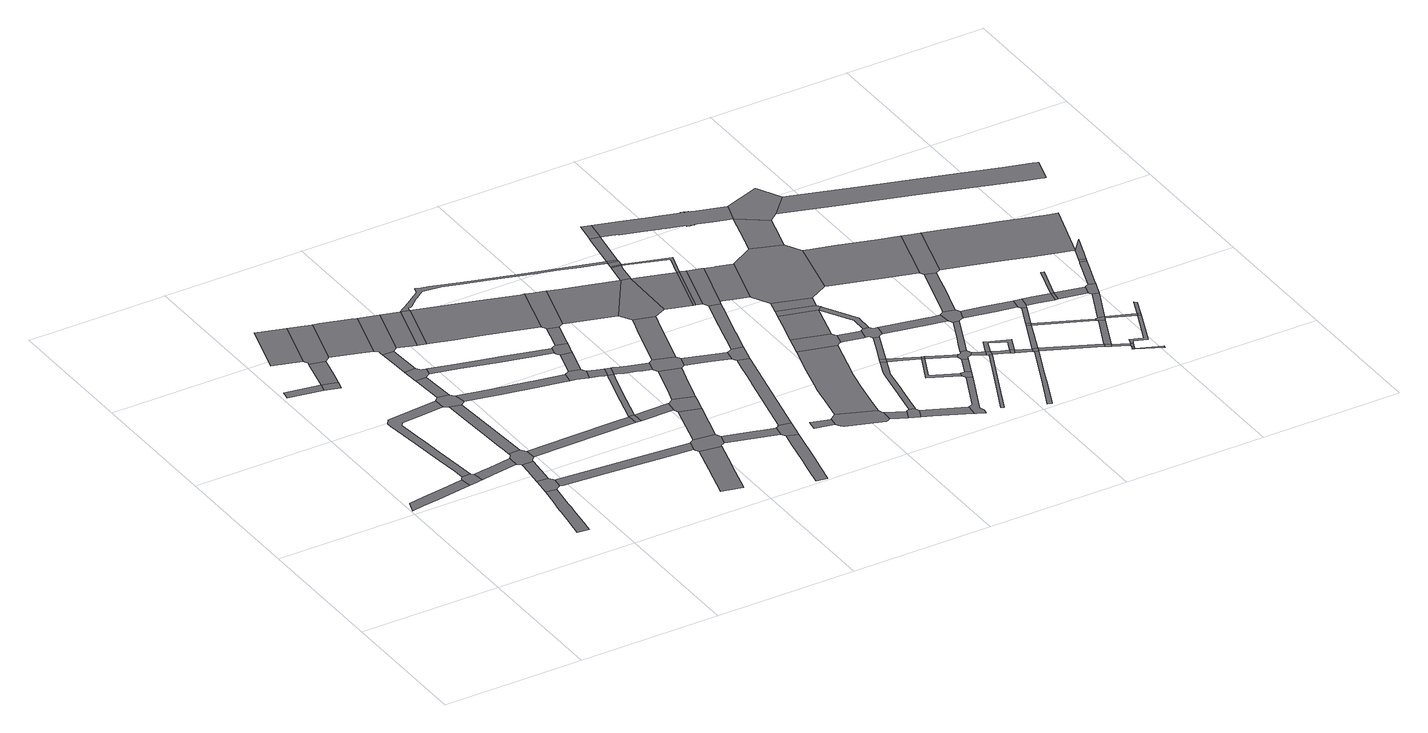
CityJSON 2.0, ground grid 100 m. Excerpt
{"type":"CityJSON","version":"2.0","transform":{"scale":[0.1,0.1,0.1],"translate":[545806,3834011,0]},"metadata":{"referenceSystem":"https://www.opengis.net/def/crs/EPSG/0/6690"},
"CityObjects":{
"road1":{"type":"Road","attributes":{"RoadStructureAttribute.sectionType":"1"},"geometry":[{"type":"MultiSurface","lod":"1","boundaries":[[[0,1,2,3,4,5,6,7]]]}]},
"road2":{"type":"Road","geometry":[{"type":"MultiSurface","lod":"1","boundaries":[[[8,9,10,0,7,11,12,13,14]]]}]},
"road3":{"type":"Road","attributes":{"RoadStructureAttribute.sectionType":"1"},"geometry":[{"type":"MultiSurface","lod":"1","boundaries":[[[15,16,17,18]]]}]},
"road4":{"type":"Road","attributes":{"RoadStructureAttribute.sectionType":"1"},"geometry":[{"type":"MultiSurface","lod":"1","boundaries":[[[19,20,21,22,23,24,25,26,27,28,29,30,31,32]]]}]},
"road5":{"type":"Road","attributes":{"RoadStructureAttribute.sectionType":"1"},"geometry":[{"type":"MultiSurface","lod":"1","boundaries":[[[33,34,35,36,37,38,14,13,39,40,41]]]}]},
"road6":{"type":"Road","geometry":[{"type":"MultiSurface","lod":"1","boundaries":[[[18,17,42,43]]]}]},
"road7":{"type":"Road","attributes":{"RoadStructureAttribute.sectionType":"1"},"geometry":[{"type":"MultiSurface","lod":"1","boundaries":[[[44,45,46,47,48,49,50,51,9,8,52,53,54,55,56,57,58,59,60,61]]]}]},
"road8":{"type":"Road","geometry":[{"type":"MultiSurface","lod":"1","boundaries":[[[62,63,19,32,64,65,66,67]]]}]},
"road9":{"type":"Road","attributes":{"RoadStructureAttribute.sectionType":"1"},"geometry":[{"type":"MultiSurface","lod":"1","boundaries":[[[68,18,43,69,70,71,72]]]}]},
"road10":{"type":"Road","attributes":{"RoadStructureAttribute.sectionType":"1"},"geometry":[{"type":"MultiSurface","lod":"1","boundaries":[[[73,74,75,62,67,76]]]}]},
"road11":{"type":"Road","attributes":{"RoadStructureAttribute.sectionType":"1"},"geometry":[{"type":"MultiSurface","lod":"1","boundaries":[[[77,78,79,80,81]]]}]},
"road12":{"type":"Road","geometry":[{"type":"MultiSurface","lod":"1","boundaries":[[[82,83,84,85,86,33,41,73,76,87,88,89,90,91,92,93,94]]]}]},
"road13":{"type":"Road","attributes":{"RoadStructureAttribute.sectionType":"1"},"geometry":[{"type":"MultiSurface","lod":"1","boundaries":[[[95,96,97,98,99,82,94,100,101]]]}]},
"road14":{"type":"Road","geometry":[{"type":"MultiSurface","lod":"1","boundaries":[[[81,80,102,103,68,72,104,105,106]]]}]},
"road15":{"type":"Road","geometry":[{"type":"MultiSurface","lod":"1","boundaries":[[[107,44,61,95,101,108,109,110,111,112]]]}]},
"road16":{"type":"Road","attributes":{"RoadStructureAttribute.sectionType":"1"},"geometry":[{"type":"MultiSurface","lod":"1","boundaries":[[[113,114,115,107,112]]]}]},
"road17":{"type":"Road","attributes":{"RoadStructureAttribute.sectionType":"1"},"geometry":[{"type":"MultiSurface","lod":"1","boundaries":[[[116,117,118,119,106,105,120,121,122,123]]]}]},
"road18":{"type":"Road","geometry":[{"type":"MultiSurface","lod":"1","boundaries":[[[124,125,126,127,114,113,128,129,130]]]}]},
"road19":{"type":"Road","attributes":{"RoadStructureAttribute.sectionType":"1"},"geometry":[{"type":"MultiSurface","lod":"1","boundaries":[[[131,132,133,127,126]]]}]},
"road20":{"type":"Road","attributes":{"RoadStructureAttribute.sectionType":"1"},"geometry":[{"type":"MultiSurface","lod":"1","boundaries":[[[134,135,136,66,65,137,138,139,140,141,142]]]}]},
"road21":{"type":"Road","attributes":{"RoadStructureAttribute.sectionType":"1"},"geometry":[{"type":"MultiSurface","lod":"1","boundaries":[[[143,144,145,90,89,146]]]}]},
"road22":{"type":"Road","geometry":[{"type":"MultiSurface","lod":"1","boundaries":[[[123,122,147,148,132,131,149,150,151]]]}]},
"road23":{"type":"Road","attributes":{"RoadStructureAttribute.sectionType":"1"},"geometry":[{"type":"MultiSurface","lod":"1","boundaries":[[[152,153,154,155,156,110,109,157,158,159,160,161,162,163]]]}]},
"road24":{"type":"Road","attributes":{"RoadStructureAttribute.sectionType":"1"},"geometry":[{"type":"MultiSurface","lod":"1","boundaries":[[[151,150,164,165]]]}]},
"road25":{"type":"Road","geometry":[{"type":"MultiSurface","lod":"1","boundaries":[[[165,164,166,167]]]}]},
"road26":{"type":"Road","attributes":{"RoadStructureAttribute.sectionType":"1"},"geometry":[{"type":"MultiSurface","lod":"1","boundaries":[[[168,169,170,171,172,130,129,173,174,175,176,177]]]}]},
"road27":{"type":"Road","attributes":{"RoadStructureAttribute.sectionType":"1"},"geometry":[{"type":"MultiSurface","lod":"1","boundaries":[[[178,179,180,181,182,183,184,185]]]}]},
"road28":{"type":"Road","geometry":[{"type":"MultiSurface","lod":"1","boundaries":[[[186,143,146,187,188]]]}]},
"road29":{"type":"Road","geometry":[{"type":"MultiSurface","lod":"1","boundaries":[[[189,142,141,190,178,185,191,192,193,194]]]}]},
"road30":{"type":"Road","geometry":[{"type":"MultiSurface","lod":"1","boundaries":[[[195,196,163,162,197,198,199,200,201,202,203]]]}]},
"road31":{"type":"Road","attributes":{"RoadStructureAttribute.sectionType":"1"},"geometry":[{"type":"MultiSurface","lod":"1","boundaries":[[[204,205,188,187,206]]]}]},
"road32":{"type":"Road","attributes":{"RoadStructureAttribute.sectionType":"1"},"geometry":[{"type":"MultiSurface","lod":"1","boundaries":[[[207,208,209,210,211,212,186,188,213,214,215,216,217,218,219]]]}]},
"road33":{"type":"Road","attributes":{"RoadStructureAttribute.sectionType":"1"},"geometry":[{"type":"MultiSurface","lod":"1","boundaries":[[[220,221,222,223,167,166,224,225,226,227,228,229]]]}]},
"road34":{"type":"Road","attributes":{"RoadStructureAttribute.sectionType":"1"},"geometry":[{"type":"MultiSurface","lod":"1","boundaries":[[[230,189,194,231]]]}]},
"road35":{"type":"Road","attributes":{"RoadStructureAttribute.sectionType":"1"},"geometry":[{"type":"MultiSurface","lod":"1","boundaries":[[[232,195,203,233]]]}]},
"road36":{"type":"Road","attributes":{"RoadStructureAttribute.sectionType":"1"},"geometry":[{"type":"MultiSurface","lod":"1","boundaries":[[[234,201,200,235,236,207,237]]]}]},
"road37":{"type":"Road","geometry":[{"type":"MultiSurface","lod":"1","boundaries":[[[238,239,177,176,240,232,233,241,242,243]]]}]},
"road38":{"type":"Road","geometry":[{"type":"MultiSurface","lod":"1","boundaries":[[[237,207,219,244]]]}]},
"road39":{"type":"Road","attributes":{"RoadStructureAttribute.sectionType":"1"},"geometry":[{"type":"MultiSurface","lod":"1","boundaries":[[[245,246,247,193,192,248,249,250]]]}]},
"road40":{"type":"Road","geometry":[{"type":"MultiSurface","lod":"1","boundaries":[[[251,252,204,206,230,231,253,254]]]}]},
"road41":{"type":"Road","attributes":{"RoadStructureAttribute.sectionType":"1"},"geometry":[{"type":"MultiSurface","lod":"1","boundaries":[[[255,256,257,258,259,260,261,262,263,264,265,266]]]}]},
"road42":{"type":"Road","attributes":{"RoadStructureAttribute.sectionType":"1"},"geometry":[{"type":"MultiSurface","lod":"1","boundaries":[[[267,268,238,243,269,270,271]]]}]},
"road43":{"type":"Road","attributes":{"RoadStructureAttribute.sectionType":"1"},"geometry":[{"type":"MultiSurface","lod":"1","boundaries":[[[272,273,274,275,276,244,219,277,278,279,280,281,282,283,284,285]]]}]},
"road44":{"type":"Road","attributes":{"RoadStructureAttribute.sectionType":"1"},"geometry":[{"type":"MultiSurface","lod":"1","boundaries":[[[286,287,288,251,254,289,290,291,292,293]]]}]},
"road45":{"type":"Road","geometry":[{"type":"MultiSurface","lod":"1","boundaries":[[[294,295,296,297,250,249,298,255,266,299,300,301]]]}]},
"road46":{"type":"Road","geometry":[{"type":"MultiSurface","lod":"1","boundaries":[[[302,303,229,228,304,267,271,305,306,307]]]}]},
"road47":{"type":"Road","geometry":[{"type":"MultiSurface","lod":"1","boundaries":[[[308,285,284,286,293,309,310,311]]]}]},
"road48":{"type":"Road","attributes":{"RoadStructureAttribute.sectionType":"1"},"geometry":[{"type":"MultiSurface","lod":"1","boundaries":[[[312,313,314,315,316,317,318,319,320,321,322,165,167,323,324,325,326,327,328,329,330,331,332,333,334,335,336,337,338,339,340,341,342,343]]]}]},
"road49":{"type":"Road","attributes":{"RoadStructureAttribute.sectionType":"1"},"geometry":[{"type":"MultiSurface","lod":"1","boundaries":[[[344,345,346,347,348,349,350]]]}]},
"road50":{"type":"Road","attributes":{"RoadStructureAttribute.sectionType":"1"},"geometry":[{"type":"MultiSurface","lod":"1","boundaries":[[[351,352,353,354,355,294,301,356,357,358]]]}]},
"road51":{"type":"Road","attributes":{"RoadStructureAttribute.sectionType":"1"},"geometry":[{"type":"MultiSurface","lod":"1","boundaries":[[[359,360,361,362,308,311,363,364,365,366]]]}]},
"road52":{"type":"Road","attributes":{"RoadStructureAttribute.sectionType":"1"},"geometry":[{"type":"MultiSurface","lod":"1","boundaries":[[[367,310,309,368,369,370,371]]]}]},
"road53":{"type":"Road","attributes":{"RoadStructureAttribute.sectionType":"1"},"geometry":[{"type":"MultiSurface","lod":"1","boundaries":[[[372,373,374,307,306,375,376,377,378]]]}]},
"road54":{"type":"Road","geometry":[{"type":"MultiSurface","lod":"1","boundaries":[[[379,380,381,350,349,382,383,384,385,386,387,388,389]]]}]},
"road55":{"type":"Road","geometry":[{"type":"MultiSurface","lod":"1","boundaries":[[[390,391,371,370,351,358,392,393,394]]]}]},
"road56":{"type":"Road","geometry":[{"type":"MultiSurface","lod":"1","boundaries":[[[378,377,395,359,366,396,397,398]]]}]},
"road57":{"type":"Road","attributes":{"RoadStructureAttribute.sectionType":"1"},"geometry":[{"type":"MultiSurface","lod":"1","boundaries":[[[399,387,386,400,401,402]]]}]},
"road58":{"type":"Road","attributes":{"RoadStructureAttribute.sectionType":"1"},"geometry":[{"type":"MultiSurface","lod":"1","boundaries":[[[403,404,405,406,407,408,409,379,389,410,411,412,413,414,415]]]}]},
"road59":{"type":"Road","attributes":{"RoadStructureAttribute.sectionType":"1"},"geometry":[{"type":"MultiSurface","lod":"1","boundaries":[[[416,417,418,419,420,421,390,394,422,423,424,425,426]]]}]},
"road60":{"type":"Road","geometry":[{"type":"MultiSurface","lod":"1","boundaries":[[[427,428,402,401,429,430,431,432]]]}]},
"road61":{"type":"Road","attributes":{"RoadStructureAttribute.sectionType":"1"},"geometry":[{"type":"MultiSurface","lod":"1","boundaries":[[[433,378,398,434,435,436]]]}]},
"road62":{"type":"Road","geometry":[{"type":"MultiSurface","lod":"1","boundaries":[[[437,433,436,438]]]}]},
"road63":{"type":"Road","attributes":{"RoadStructureAttribute.sectionType":"1"},"geometry":[{"type":"MultiSurface","lod":"1","boundaries":[[[342,439,437,438,440]]]}]},
"road64":{"type":"Road","attributes":{"RoadStructureAttribute.sectionType":"1"},"geometry":[{"type":"MultiSurface","lod":"1","boundaries":[[[441,442,443,397,396,444,445,446,447,448]]]}]},
"road65":{"type":"Road","geometry":[{"type":"MultiSurface","lod":"1","boundaries":[[[343,342,440,449,450]]]}]},
"road66":{"type":"Road","attributes":{"RoadStructureAttribute.sectionType":"1"},"geometry":[{"type":"MultiSurface","lod":"1","boundaries":[[[451,452,453,454,455,343,450,456,457]]]}]},
"road67":{"type":"Road","geometry":[{"type":"MultiSurface","lod":"1","boundaries":[[[448,447,458,459]]]}]},
"road68":{"type":"Road","attributes":{"RoadStructureAttribute.sectionType":"1"},"geometry":[{"type":"MultiSurface","lod":"1","boundaries":[[[430,429,460,461,462]]]}]},
"road69":{"type":"Road","attributes":{"RoadStructureAttribute.sectionType":"1"},"geometry":[{"type":"MultiSurface","lod":"1","boundaries":[[[463,459,458,464,465]]]}]},
"road70":{"type":"Road","attributes":{"RoadStructureAttribute.sectionType":"1"},"geometry":[{"type":"MultiSurface","lod":"1","boundaries":[[[466,467,468,469,470,471,472,427,432,473,474,475,476,477,478,479,480,481,482]]]}]},
"road71":{"type":"Road","attributes":{"RoadStructureAttribute.sectionType":"1"},"geometry":[{"type":"MultiSurface","lod":"1","boundaries":[[[483,438,436,484,448,459]]]}]},
"road72":{"type":"Road","geometry":[{"type":"MultiSurface","lod":"1","boundaries":[[[485,403,415,486,487,488,489,490,491]]]}]},
"road73":{"type":"Road","geometry":[{"type":"MultiSurface","lod":"1","boundaries":[[[492,493,465,464,494,416,426,495,496]]]}]},
"road74":{"type":"Road","geometry":[{"type":"MultiSurface","lod":"1","boundaries":[[[497,451,457,498]]]}]},
"road75":{"type":"Road","attributes":{"RoadStructureAttribute.sectionType":"1"},"geometry":[{"type":"MultiSurface","lod":"1","boundaries":[[[499,500,485,491,501,502,503]]]}]},
"road76":{"type":"Road","geometry":[{"type":"MultiSurface","lod":"1","boundaries":[[[504,505,466,482,506]]]}]},
"road77":{"type":"Road","attributes":{"RoadStructureAttribute.sectionType":"1"},"geometry":[{"type":"MultiSurface","lod":"1","boundaries":[[[507,508,496,495,509,510,511,512,513]]]}]},
"road78":{"type":"Road","attributes":{"RoadStructureAttribute.sectionType":"1"},"geometry":[{"type":"MultiSurface","lod":"1","boundaries":[[[514,489,488,515,516,517,518]]]}]},
"road79":{"type":"Road","geometry":[{"type":"MultiSurface","lod":"1","boundaries":[[[519,520,521,462,461,522,523,524,525,526,527,528,529,530,531]]]}]},
"road80":{"type":"Road","geometry":[{"type":"MultiSurface","lod":"1","boundaries":[[[532,499,503,533,534]]]}]},
"road81":{"type":"Road","attributes":{"RoadStructureAttribute.sectionType":"1"},"geometry":[{"type":"MultiSurface","lod":"1","boundaries":[[[535,536,537,504,506,538,539]]]}]},
"road82":{"type":"Road","attributes":{"RoadStructureAttribute.sectionType":"1"},"geometry":[{"type":"MultiSurface","lod":"1","boundaries":[[[506,482,540,541,542]]]}]},
"road83":{"type":"Road","attributes":{"RoadStructureAttribute.sectionType":"1"},"geometry":[{"type":"MultiSurface","lod":"1","boundaries":[[[543,544,532,534,545]]]}]},
"road84":{"type":"Road","attributes":{"RoadStructureAttribute.sectionType":"1"},"geometry":[{"type":"MultiSurface","lod":"1","boundaries":[[[541,546,547,548,549,550]]]}]},
"road85":{"type":"Road","geometry":[{"type":"MultiSurface","lod":"1","boundaries":[[[542,541,550,551]]]}]},
"road86":{"type":"Road","geometry":[{"type":"MultiSurface","lod":"1","boundaries":[[[552,553,518,517,554,535,539,555,556,557,558,559]]]}]},
"road87":{"type":"Road","attributes":{"RoadStructureAttribute.sectionType":"1"},"geometry":[{"type":"MultiSurface","lod":"1","boundaries":[[[560,561,533,503,562,563,552,559]]]}]},
"road88":{"type":"Road","geometry":[{"type":"MultiSurface","lod":"1","boundaries":[[[564,565,548,547,566,519,531,567]]]}]},
"road89":{"type":"Road","attributes":{"RoadStructureAttribute.sectionType":"1"},"geometry":[{"type":"MultiSurface","lod":"1","boundaries":[[[568,569,551,550,570,571]]]}]},
"road90":{"type":"Road","attributes":{"RoadStructureAttribute.sectionType":"1"},"geometry":[{"type":"MultiSurface","lod":"1","boundaries":[[[572,573,574,575,576,577,578,579,580,581,582,583,584,585,586,498,457,587,588,589,590,591,592,593,594,595,596,597,598,599,600,601,602,603,604,605,606]]]}]},
"road91":{"type":"Road","attributes":{"RoadStructureAttribute.sectionType":"1"},"geometry":[{"type":"MultiSurface","lod":"1","boundaries":[[[607,608,609,610,611,612]]]}]},
"road92":{"type":"Road","geometry":[{"type":"MultiSurface","lod":"1","boundaries":[[[613,614,513,512,543,545,615,616,617,618,619]]]}]},
"road93":{"type":"Road","attributes":{"RoadStructureAttribute.sectionType":"1"},"geometry":[{"type":"MultiSurface","lod":"1","boundaries":[[[620,564,567,621]]]}]},
"road94":{"type":"Road","geometry":[{"type":"MultiSurface","lod":"1","boundaries":[[[622,623,624,625,571,570,626,620,621,627,628,629,630,631,632,633,634]]]}]},
"road95":{"type":"Road","attributes":{"RoadStructureAttribute.sectionType":"1"},"geometry":[{"type":"MultiSurface","lod":"1","boundaries":[[[635,636,637,557,556,638,639,640,641]]]}]},
"road96":{"type":"Road","attributes":{"RoadStructureAttribute.sectionType":"1"},"geometry":[{"type":"MultiSurface","lod":"1","boundaries":[[[642,632,631,643,644]]]}]},
"road97":{"type":"Road","geometry":[{"type":"MultiSurface","lod":"1","boundaries":[[[644,643,607,612,645]]]}]},
"road98":{"type":"Road","attributes":{"RoadStructureAttribute.sectionType":"1"},"geometry":[{"type":"MultiSurface","lod":"1","boundaries":[[[646,647,648,649,650,651,652,653]]]}]},
"road99":{"type":"Road","attributes":{"RoadStructureAttribute.sectionType":"1"},"geometry":[{"type":"MultiSurface","lod":"1","boundaries":[[[654,655,656,657,622,634,658,659,660]]]}]},
"road100":{"type":"Road","attributes":{"RoadStructureAttribute.sectionType":"1"},"geometry":[{"type":"MultiSurface","lod":"1","boundaries":[[[661,645,612,662,663,664]]]}]},
"road101":{"type":"Road","attributes":{"RoadStructureAttribute.sectionType":"1"},"geometry":[{"type":"MultiSurface","lod":"1","boundaries":[[[605,665,666,667,668,613,619,669,670,671,672,673]]]}]},
"road102":{"type":"Road","attributes":{"RoadStructureAttribute.sectionType":"1"},"geometry":[{"type":"MultiSurface","lod":"1","boundaries":[[[674,675,676,677,678,679,680,644,645,681,682,683,684,685,686,687,664,688]]]}]},
"road103":{"type":"Road","geometry":[{"type":"MultiSurface","lod":"1","boundaries":[[[664,663,689,688]]]}]},
"road104":{"type":"Road","attributes":{"RoadStructureAttribute.sectionType":"1"},"geometry":[{"type":"MultiSurface","lod":"1","boundaries":[[[688,689,690,691]]]}]},
"road105":{"type":"Road","geometry":[{"type":"MultiSurface","lod":"1","boundaries":[[[692,641,640,693,654,660,694,695,696,697,698]]]}]},
"road106":{"type":"Road","geometry":[{"type":"MultiSurface","lod":"1","boundaries":[[[691,690,646,653,699]]]}]},
"road107":{"type":"Road","attributes":{"RoadStructureAttribute.sectionType":"1"},"geometry":[{"type":"MultiSurface","lod":"1","boundaries":[[[700,701,702,617,616,703,704,705,706,707,708]]]}]},
"road108":{"type":"Road","geometry":[{"type":"MultiSurface","lod":"1","boundaries":[[[709,710,711,606,605,673,712,713]]]}]},
"road109":{"type":"Road","attributes":{"RoadStructureAttribute.sectionType":"1"},"geometry":[{"type":"MultiSurface","lod":"1","boundaries":[[[714,715,716,691,699,717,718,719]]]}]},
"road110":{"type":"Road","attributes":{"RoadStructureAttribute.sectionType":"1"},"geometry":[{"type":"MultiSurface","lod":"1","boundaries":[[[720,721,722,723,724,725,692,698,726,727,728,729,730]]]}]},
"road111":{"type":"Road","attributes":{"RoadStructureAttribute.sectionType":"1"},"geometry":[{"type":"MultiSurface","lod":"1","boundaries":[[[731,732,695,694,733,734,735,736,737]]]}]},
"road112":{"type":"Road","attributes":{"RoadStructureAttribute.sectionType":"1"},"geometry":[{"type":"MultiSurface","lod":"1","boundaries":[[[699,653,738,739]]]}]},
"road113":{"type":"Road","geometry":[{"type":"MultiSurface","lod":"1","boundaries":[[[740,714,719,741]]]}]},
"road114":{"type":"Road","attributes":{"RoadStructureAttribute.sectionType":"1"},"geometry":[{"type":"MultiSurface","lod":"1","boundaries":[[[742,740,741,743]]]}]},
"road115":{"type":"Road","geometry":[{"type":"MultiSurface","lod":"1","boundaries":[[[737,736,744,742,743,745,746,747]]]}]},
"road116":{"type":"Road","geometry":[{"type":"MultiSurface","lod":"1","boundaries":[[[739,738,748,749]]]}]},
"road117":{"type":"Road","attributes":{"RoadStructureAttribute.sectionType":"1"},"geometry":[{"type":"MultiSurface","lod":"1","boundaries":[[[741,719,750,751]]]}]},
"road118":{"type":"Road","geometry":[{"type":"MultiSurface","lod":"1","boundaries":[[[752,708,707,753,720,730,754,755,756]]]}]},
"road119":{"type":"Road","attributes":{"RoadStructureAttribute.sectionType":"1"},"geometry":[{"type":"MultiSurface","lod":"1","boundaries":[[[749,748,757,758]]]}]},
"road120":{"type":"Road","geometry":[{"type":"MultiSurface","lod":"1","boundaries":[[[759,760,761,762]]]}]},
"road121":{"type":"Road","attributes":{"RoadStructureAttribute.sectionType":"1"},"geometry":[{"type":"MultiSurface","lod":"1","boundaries":[[[763,759,762,764]]]}]},
"road122":{"type":"Road","attributes":{"RoadStructureAttribute.sectionType":"1"},"geometry":[{"type":"MultiSurface","lod":"1","boundaries":[[[765,766,767,768,739,749,769]]]}]},
"road123":{"type":"Road","geometry":[{"type":"MultiSurface","lod":"1","boundaries":[[[758,757,763,764,770]]]}]},
"road124":{"type":"Road","attributes":{"RoadStructureAttribute.sectionType":"1"},"geometry":[{"type":"MultiSurface","lod":"1","boundaries":[[[771,772,773,774,747,746,775,776,777,778]]]}]},
"road125":{"type":"Road","geometry":[{"type":"MultiSurface","lod":"1","boundaries":[[[779,780,781,782,762,761]]]}]},
"road126":{"type":"Road","geometry":[{"type":"MultiSurface","lod":"1","boundaries":[[[783,784,751,750,785,765,769,786,787,788]]]}]},
"road127":{"type":"Road","geometry":[{"type":"MultiSurface","lod":"1","boundaries":[[[778,777,789,790]]]}]},
"road128":{"type":"Road","attributes":{"RoadStructureAttribute.sectionType":"1"},"geometry":[{"type":"MultiSurface","lod":"1","boundaries":[[[791,792,793,758,770,794,795,796]]]}]},
"road129":{"type":"Road","attributes":{"RoadStructureAttribute.sectionType":"1"},"geometry":[{"type":"MultiSurface","lod":"1","boundaries":[[[797,798,799,778,790]]]}]},
"road130":{"type":"Road","attributes":{"RoadStructureAttribute.sectionType":"1"},"geometry":[{"type":"MultiSurface","lod":"1","boundaries":[[[800,790,789,801,802]]]}]},
"road131":{"type":"Road","attributes":{"RoadStructureAttribute.sectionType":"1"},"geometry":[{"type":"MultiSurface","lod":"1","boundaries":[[[803,783,788,804,805,806]]]}]},
"road132":{"type":"Road","attributes":{"RoadStructureAttribute.sectionType":"1"},"geometry":[{"type":"MultiSurface","lod":"1","boundaries":[[[788,787,791,807]]]}]},
"road133":{"type":"Road","geometry":[{"type":"MultiSurface","lod":"1","boundaries":[[[807,791,796,808]]]}]},
"road134":{"type":"Road","geometry":[{"type":"MultiSurface","lod":"1","boundaries":[[[809,810,811,802,801,803,806,812,813]]]}]},
"road135":{"type":"Road","geometry":[{"type":"MultiSurface","lod":"1","boundaries":[[[814,807,808,815]]]}]},
"road136":{"type":"Road","attributes":{"RoadStructureAttribute.sectionType":"1"},"geometry":[{"type":"MultiSurface","lod":"1","boundaries":[[[816,817,818,819,820,756,755,821,822,823,824,825,826,827]]]}]},
"road137":{"type":"Road","attributes":{"RoadStructureAttribute.sectionType":"1"},"geometry":[{"type":"MultiSurface","lod":"1","boundaries":[[[828,829,830,831,832,833,713,712,834,835,836,837,838,839,840,841,842,843,844]]]}]},
"road138":{"type":"Road","attributes":{"RoadStructureAttribute.sectionType":"1"},"geometry":[{"type":"MultiSurface","lod":"1","boundaries":[[[845,846,809,813,847,848,849]]]}]},
"road139":{"type":"Road","geometry":[{"type":"MultiSurface","lod":"1","boundaries":[[[850,845,849,851]]]}]},
"road140":{"type":"Road","attributes":{"RoadStructureAttribute.sectionType":"1"},"geometry":[{"type":"MultiSurface","lod":"1","boundaries":[[[852,853,854,855,856,826,850,851]]]}]}
},
"vertices":[
[460,1191,0],[347,1174,0],[156,1146,0],[41,1129,0],[10,1043,0],[97,1055,0],[219,1073,0],[472,1112,0],
[543,1225,0],[483,1222,0],[475,1211,0],[527,1120,0],[561,1125,0],[573,1127,0],[561,1205,0],
[42,2641,0],[31,2581,0],[272,2537,0],[290,2596,0],
[836,796,0],[817,677,0],[802,576,0],[798,549,0],[780,423,0],[776,402,0],[761,292,0],[841,282,0],[853,368,0],[870,491,0],[881,565,0],[883,577,0],[887,606,0],[913,789,0],
[849,1249,0],[727,1231,0],[710,1228,0],[704,1227,0],[690,1225,0],[633,1217,0],[656,1139,0],[773,1157,0],[847,1169,0],
[378,2501,0],[396,2566,0],
[806,2066,0],[433,2029,0],[408,1994,0],[409,1986,0],[411,1959,0],[436,1707,0],[461,1463,0],[478,1296,0],[537,1297,0],[513,1538,0],[496,1710,0],[493,1732,0],[486,1807,0],[473,1932,0],[482,1942,0],[492,1955,0],[681,1972,0],[807,1984,0],
[853,931,0],[847,882,0],[925,797,0],[947,810,0],[959,888,0],[933,922,0],
[350,2845,0],[411,2620,0],[414,2633,0],[442,2751,0],[458,2819,0],
[877,1145,0],[868,1065,0],[858,976,0],[957,1146,0],
[408,3289,0],[248,3335,0],[136,2951,0],[338,2892,0],[450,3276,0],
[872,1300,0],[873,1288,0],[873,1284,0],[873,1278,0],[859,1262,0],[958,1155,0],[986,1184,0],[987,1185,0],[985,1266,0],[984,1266,0],[960,1289,0],[954,1295,0],[953,1301,0],
[839,1960,0],[849,1771,0],[857,1594,0],[867,1405,0],[870,1344,0],[941,1549,0],[921,1943,0],
[347,2874,0],[354,2861,0],[463,2823,0],[498,2846,0],[610,3229,0],
[833,2096,0],[940,1957,0],[954,1966,0],[939,2051,0],[935,2056,0],[914,2083,0],
[900,2333,0],[820,2329,0],[821,2313,0],
[873,3151,0],[857,3156,0],[855,3157,0],[657,3215,0],[677,2793,0],[776,2764,0],[777,2764,0],[889,3147,0],
[928,2421,0],[918,2423,0],[894,2457,0],[814,2453,0],[916,2344,0],[934,2358,0],[949,2415,0],
[883,2699,0],[802,2695,0],[807,2599,0],
[1899,818,0],[1795,826,0],[1793,826,0],[972,808,0],[1273,785,0],[1275,785,0],[1789,746,0],[1885,739,0],[1908,817,0],
[1741,1276,0],[1638,1275,0],[1310,1271,0],[1742,1196,0],
[800,2739,0],[801,2717,0],[902,2711,0],[916,2721,0],[1029,3106,0],
[1483,1941,0],[1313,1976,0],[1080,2023,0],[987,2041,0],[954,2048,0],[971,1963,0],[1073,1942,0],[1183,1920,0],[1446,1867,0],[1590,1839,0],[1644,1828,0],[1659,1907,0],
[1045,2683,0],[1157,3069,0],
[1105,2665,0],[1218,3052,0],
[1587,2253,0],[1424,2295,0],[1280,2331,0],[1109,2375,0],[963,2412,0],[1132,2308,0],[1362,2249,0],[1586,2192,0],[1729,2156,0],[1746,2214,0],
[1906,704,0],[1849,497,0],[1845,484,0],[1775,231,0],[1922,197,0],[1990,444,0],[1998,473,0],[2053,677,0],
[1742,1282,0],[1782,1197,0],[1778,1277,0],
[1942,837,0],[1892,726,0],[2057,690,0],[2091,707,0],[2112,783,0],[2092,818,0],
[1694,1927,0],[1694,1925,0],[1701,1817,0],[1703,1817,0],[1712,1814,0],[1766,1796,0],[1791,1872,0],[1782,1887,0],[1771,1906,0],
[2030,1280,0],[1781,1277,0],[2022,1200,0],
[1878,1760,0],[1868,1727,0],[1866,1721,0],[1852,1671,0],[1831,1603,0],[1821,1567,0],[1830,1456,0],[1859,1556,0],[1890,1660,0],[1904,1710,0],[1905,1711,0],[1906,1715,0],[1917,1747,0],
[1907,2849,0],[1631,2930,0],[1520,2963,0],[1347,3014,0],[1125,2660,0],[1280,2615,0],[1431,2571,0],[1601,2522,0],[1817,2459,0],[1929,2843,0],
[2033,1165,0],[2179,1123,0],
[1750,2120,0],[1828,2103,0],
[1855,1852,0],[1822,1778,0],[1860,1766,0],[1900,1837,0],
[1782,2232,0],[1760,2221,0],[1736,2144,0],[1834,2122,0],[1840,2144,0],[1859,2209,0],
[1942,1824,0],
[2443,689,0],[2342,718,0],[2337,719,0],[2320,641,0],[2444,605,0],[2457,684,0],
[2076,1307,0],[2039,1280,0],[2210,1232,0],[2220,1266,0],
[2463,570,0],[2440,460,0],[2398,264,0],[2384,202,0],[2374,148,0],[2350,31,0],[2348,23,0],[2426,10,0],[2427,15,0],[2456,149,0],[2480,265,0],[2539,546,0],
[1839,2424,0],[1816,2347,0],[1865,2230,0],[1870,2248,0],[1915,2401,0],
[2156,1755,0],[2134,1762,0],[2049,1789,0],[1967,1816,0],[1952,1821,0],[1920,1746,0],[1936,1742,0],[1962,1734,0],[1982,1727,0],[2054,1704,0],[2095,1691,0],[2133,1678,0],[2153,1672,0],[2177,1749,0],
[2172,1634,0],[2096,1377,0],[2077,1312,0],[2226,1289,0],[2233,1314,0],[2240,1335,0],[2283,1475,0],[2318,1591,0],
[2489,702,0],[2480,700,0],[2476,685,0],[2464,689,0],[2458,581,0],[2543,563,0],[2545,575,0],[2569,685,0],
[2004,2821,0],[1988,2826,0],[1837,2427,0],[1950,2421,0],[1951,2420,0],[2064,2803,0],
[2212,1769,0],[2349,1611,0],[2372,1689,0],[2355,1721,0],
[2039,3054,0],[1663,3168,0],[1466,3229,0],[1418,3243,0],[1379,3255,0],[1378,3254,0],[1372,3238,0],[1368,3225,0],[1361,3208,0],[1218,3110,0],[1189,3090,0],[1222,3085,0],[1226,3084,0],[1241,3083,0],[1242,3083,0],[1247,3083,0],[1252,3087,0],[1317,3143,0],[1329,3154,0],[1400,3205,0],[1404,3204,0],[1419,3202,0],[1529,3186,0],[1666,3145,0],[1812,3102,0],[1969,3055,0],[2127,3008,0],[2244,2973,0],[2396,2927,0],[2494,2898,0],[2563,2878,0],[2567,2899,0],
[2674,628,0],[2670,629,0],[2665,594,0],[2660,558,0],[2792,528,0],[2795,527,0],[2805,592,0],
[2662,1485,0],[2642,1399,0],[2624,1318,0],[2601,1213,0],[2601,1212,0],[2708,1318,0],[2739,1450,0],[2743,1466,0],
[2350,2232,0],[2327,2158,0],[2315,2118,0],[2268,1963,0],[2438,2000,0],[2471,2115,0],[2476,2131,0],[2493,2190,0],
[2517,1643,0],[2473,1572,0],[2516,1559,0],[2642,1521,0],[2660,1600,0],
[2522,2668,0],[2350,2719,0],[2145,2779,0],[2103,2376,0],[2253,2332,0],[2298,2319,0],[2529,2666,0],
[2856,631,0],[2838,617,0],[2809,595,0],[2817,497,0],[2831,478,0],[3088,387,0],[3104,396,0],[3119,405,0],[3124,489,0],[3122,496,0],[3110,529,0],
[2698,1618,0],[2686,1612,0],[2756,1521,0],[2758,1530,0],[2777,1605,0],
[2299,2317,0],[2582,2234,0],[2591,2648,0],[2592,2652,0],
[3138,482,0],[3174,380,0],[3225,357,0],[3257,427,0],
[3032,1379,0],[3016,1321,0],[2971,1161,0],[2926,996,0],[2910,932,0],[2897,870,0],[2884,794,0],[3125,609,0],[3163,824,0],[3186,927,0],[3194,962,0],[3233,1099,0],[3289,1308,0],
[2843,2126,0],[2802,1983,0],[2749,1794,0],[2740,1764,0],[2732,1735,0],[2702,1630,0],[2778,1608,0],[2817,1742,0],[2827,1778,0],[2894,2010,0],[2920,2104,0],
[3281,437,0],[3259,428,0],[3299,323,0],[3332,395,0],[3319,422,0],[3320,426,0],
[2555,2822,0],[2613,2786,0],[2620,2805,0],[2622,2811,0],
[2557,2834,0],[2626,2823,0],
[2564,2878,0],[2632,2867,0],
[2782,2592,0],[2695,2618,0],[2646,2632,0],[2584,2235,0],[2696,2201,0],[2717,2195,0],[2764,2181,0],[2877,2564,0],
[2634,2878,0],[2635,2884,0],
[2614,3180,0],[2613,3179,0],[2569,2908,0],[2568,2906,0],[2568,2904,0],[2677,3138,0],[2683,3165,0],
[2779,2176,0],[2893,2560,0],
[3366,293,0],[3606,183,0],[3615,266,0],
[2904,2557,0],[2824,2163,0],[2936,2547,0],
[3414,1000,0],[3391,945,0],[3372,899,0],[3368,888,0],[3366,879,0],[3363,868,0],[3356,841,0],[3337,522,0],[3361,648,0],[3364,663,0],[3375,726,0],[3393,829,0],[3399,854,0],[3405,874,0],[3406,876,0],[3450,983,0],[3452,987,0],
[2946,2725,0],[2924,2713,0],
[3071,1521,0],[3310,1324,0],[3320,1332,0],[3325,1331,0],[3346,1409,0],[3342,1417,0],[3327,1444,0],
[3032,2519,0],[2977,2535,0],[2836,2141,0],[2929,2133,0],[3045,2515,0],
[2639,3330,0],[2705,3310,0],
[3147,1796,0],[3121,1700,0],[3397,1699,0],[3400,1709,0],[3404,1725,0],
[3427,1032,0],[3420,1016,0],[3464,1017,0],
[3123,2492,0],[3112,2496,0],[2933,2131,0],[2945,2128,0],[3013,2108,0],[3117,2078,0],[3231,2461,0],
[3491,1380,0],[3350,1325,0],[3476,1301,0],[3488,1299,0],[3503,1377,0],
[3781,569,0],[3651,283,0],[3624,270,0],[3618,178,0],[3620,177,0],[3631,172,0],[3643,167,0],[3674,152,0],[3681,186,0],[3678,196,0],[3669,224,0],[3675,236,0],[3818,552,0],
[3163,1852,0],[3436,1753,0],[3420,1780,0],
[3528,1269,0],[3491,1182,0],[3448,1082,0],[3465,1018,0],[3566,1260,0],
[3546,944,0],[3656,898,0],[3668,923,0],
[3189,1947,0],[3188,1944,0],[3445,1868,0],
[3561,695,0],[3768,600,0],[3774,629,0],[3591,712,0],[3674,891,0],
[3685,915,0],
[3527,1389,0],[3507,1379,0],[3517,1294,0],[3569,1266,0],[3597,1278,0],[3613,1356,0],[3583,1362,0],[3567,1386,0],
[3570,1516,0],[3446,1735,0],[3410,1715,0],[3530,1505,0],
[3808,630,0],[3782,629,0],[3774,597,0],[3845,613,0],
[3851,837,0],[3702,907,0],[3860,805,0],[3876,825,0],
[3332,3120,0],[3323,3123,0],[3307,3128,0],[3308,3134,0],[3290,3140,0],[3288,3133,0],[3278,3136,0],[3281,3142,0],[3260,3148,0],[3258,3142,0],[3257,3142,0],[3237,3148,0],[3105,3188,0],[3089,3193,0],[2877,3258,0],[2687,3164,0],[2801,3130,0],[2799,3125,0],[2950,3078,0],[3045,3050,0],[3079,3039,0],[3090,3036,0],[3195,3005,0],[3213,2999,0],[3211,2991,0],[3233,2985,0],[3235,2991,0],[3244,2989,0],[3242,2982,0],[3261,2977,0],[3262,2984,0],[3281,2978,0],[3380,2948,0],[3503,2911,0],[3550,3055,0],
[4043,722,0],[3886,380,0],[3784,157,0],[3802,149,0],[3907,379,0],[4061,714,0],
[3406,2564,0],[3395,2557,0],[3450,1871,0],[3581,1940,0],[3680,2374,0],[3679,2377,0],[3617,2485,0],
[3870,766,0],[3907,749,0],
[3906,845,0],[3900,831,0],[3899,828,0],[3882,823,0],[3862,796,0],[3916,769,0],[3933,774,0],[3934,775,0],[3936,774,0],[3940,772,0],[3962,803,0],[3962,805,0],[3946,837,0],
[3957,1289,0],[3947,1291,0],[3747,1329,0],[3948,1210,0],[3961,1207,0],[4032,1193,0],[4024,1277,0],
[4021,773,0],[4025,730,0],[4041,763,0],
[4068,752,0],
[4307,607,0],[4198,363,0],[4150,255,0],[4054,40,0],[4082,27,0],[4171,230,0],[4228,361,0],[4332,598,0],
[4047,1161,0],[3970,989,0],[3945,932,0],[3932,904,0],[3969,888,0],[4087,1151,0],[4090,1157,0],
[4133,722,0],[4125,686,0],[4166,668,0],[4181,701,0],
[3461,2759,0],[3430,2650,0],[3429,2647,0],[3426,2635,0],[3620,2495,0],[3643,2580,0],[3647,2594,0],[3648,2597,0],[3696,2772,0],
[4237,759,0],[4238,762,0],[4255,799,0],[4193,825,0],[4101,865,0],[4089,870,0],[4046,773,0],[4076,772,0],[4104,842,0],[4113,839,0],[4179,810,0],[4222,791,0],[4210,765,0],[4209,763,0],[4206,688,0],
[4192,657,0],
[4296,612,0],[4309,642,0],
[4057,1298,0],[4043,1170,0],[4124,1174,0],[4152,1251,0],[4147,1260,0],[4137,1277,0],[4136,1280,0],
[4344,630,0],
[4156,2235,0],[3883,2315,0],[3731,2359,0],[3607,1933,0],[3780,1881,0],[3979,1823,0],[4170,1767,0],[4170,1766,0],[4294,2195,0],
[3877,3015,0],[3813,3133,0],[3807,3146,0],[3762,2824,0],[3901,2972,0],
[4418,891,0],[4356,749,0],[4353,742,0],[4388,738,0],[4391,745,0],[4446,878,0],
[4185,1736,0],[4175,1700,0],[4140,1584,0],[4103,1456,0],[4067,1332,0],[4057,1300,0],[4150,1333,0],[4198,1494,0],[4251,1678,0],[4253,1684,0],[4261,1712,0],
[4345,1213,0],[4308,1220,0],[4130,1173,0],[4330,1134,0],[4335,1133,0],[4487,1104,0],[4502,1182,0],
[4711,428,0],[4722,455,0],
[4428,913,0],[4456,901,0],
[4502,1081,0],[4530,1069,0],
[4498,1087,0],[4538,1088,0],[4540,1093,0],[4555,1172,0],
[4749,404,0],[4759,427,0],
[4821,714,0],[4828,730,0],
[4364,2175,0],[4186,1737,0],[4294,1729,0],[4295,1730,0],[4420,2159,0],
[4854,355,0],[4869,375,0],
[4846,318,0],[4842,310,0],[4854,305,0],[4859,312,0],
[4854,337,0],[4866,327,0],
[4835,707,0],[4834,704,0],[4832,700,0],[4724,460,0],[4876,690,0],
[4885,368,0],
[4746,1133,0],[4620,1159,0],[4615,1160,0],[4604,1162,0],[4542,1093,0],[4621,1077,0],[4731,1056,0],[4746,1134,0],
[5027,223,0],[5030,222,0],[5030,229,0],[5030,237,0],
[4847,734,0],[4836,732,0],[4834,708,0],[4881,703,0],[4886,712,0],[4892,725,0],
[4752,1052,0],[4766,1129,0],
[5076,630,0],[4971,384,0],[4886,418,0],[4894,388,0],[4984,354,0],[5096,621,0],
[4841,1369,0],[4831,1372,0],[4821,1374,0],
[4776,1127,0],[4949,1014,0],[4971,1087,0],
[4962,992,0],[4894,729,0],[4897,736,0],[5006,980,0],
[5083,650,0],
[5104,641,0],
[5000,1101,0],[4979,1091,0],[4974,1089,0],[5026,1034,0],[5047,1089,0],
[5135,776,0],[5155,763,0],
[5205,1930,0],[5048,1976,0],[4912,2016,0],[4745,2064,0],[4545,2123,0],[4482,1676,0],[4680,1618,0],[4865,1564,0],[5073,1503,0],[5123,1489,0],[5139,1484,0],[5276,1910,0],
[5476,2483,0],[5444,2493,0],[5259,2548,0],[4976,2636,0],[4705,2720,0],[4458,2797,0],[3763,2825,0],[3804,2812,0],[4130,2709,0],[4355,2638,0],[4667,2542,0],[4835,2488,0],[5285,2347,0],[5391,2316,0],[5419,2308,0],[5427,2305,0],[5482,2482,0],
[5092,1354,0],[5087,1342,0],[5058,1121,0],[5116,1283,0],[5136,1339,0],
[5101,1379,0],[5145,1363,0],
[5146,1366,0],[5148,1370,0],[5172,1436,0],[5187,1476,0],[5224,1581,0]
]}
